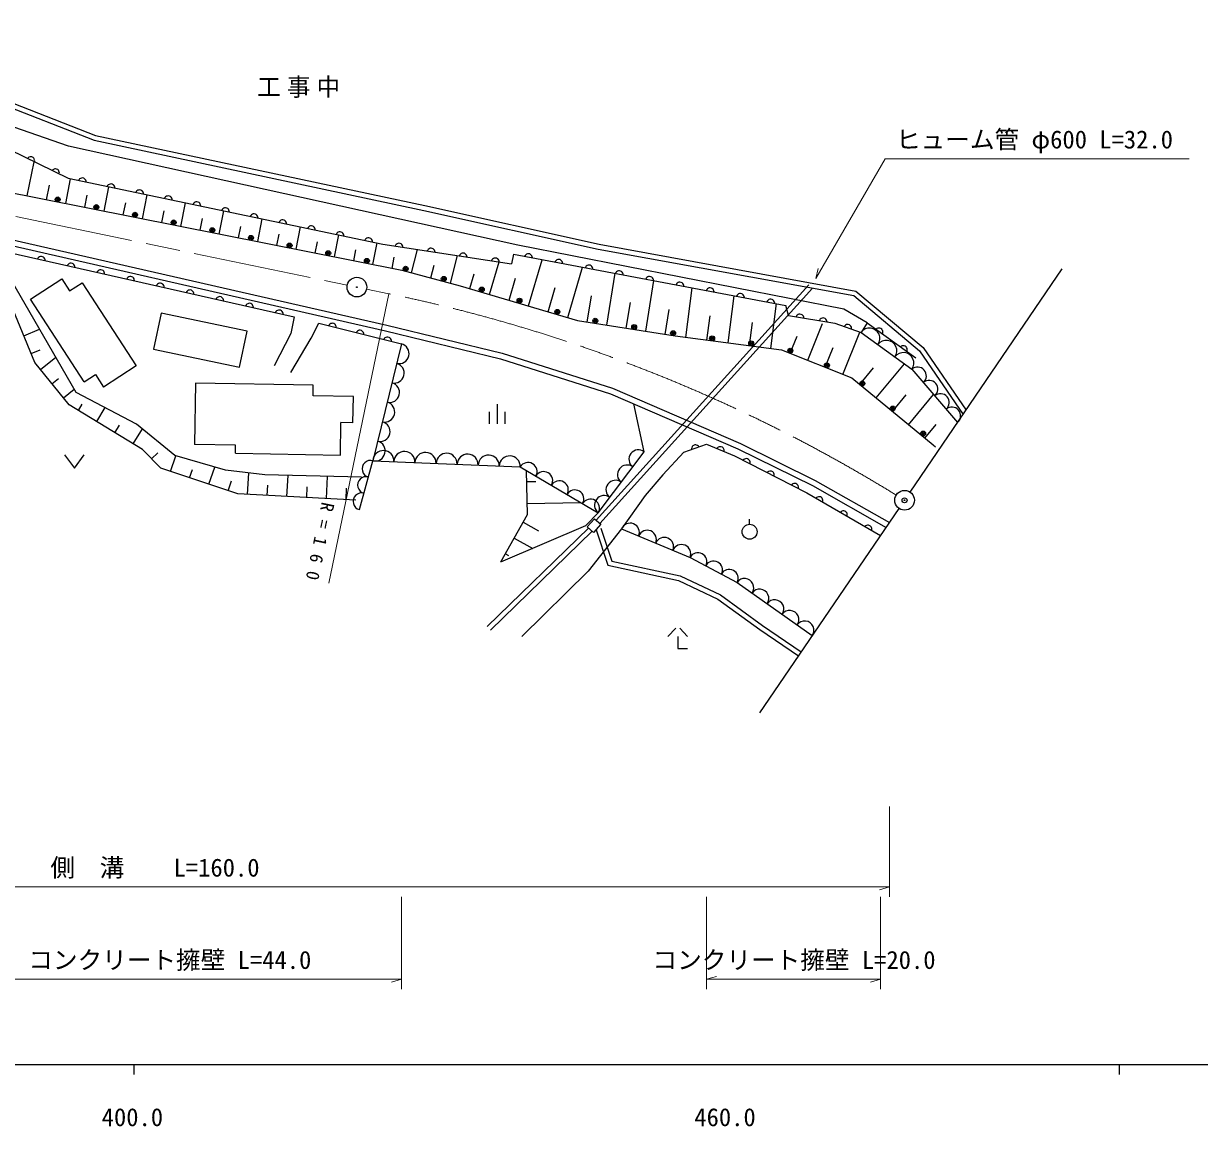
# Model space of a CAD drawing. Units: millimetres, scale not verified. Extents: x 40000 to 680000, y 20000 to 380000.
# Drawn here: x 456792 to 576160, y 198715 to 310712 of the extents above; entities that cross this region are included whole.
import ezdxf
from ezdxf.enums import TextEntityAlignment as Align

# ---------------------------------------------------------------- set-up
doc = ezdxf.new("R2010")
doc.units = ezdxf.units.MM
doc.header["$LTSCALE"] = 1000
doc.header["$PDMODE"] = 32
doc.header["$PDSIZE"] = 500
doc.linetypes.add('CHAIN', pattern=[18.5, 12, -1.5, 3.5, -1.5])
for name, color, linetype, lineweight in [('M-BGD', 7, 'Continuous', 25), ('M-BMK', 2, 'CHAIN', 13), ('M-BMK-SRVR', 3, 'Continuous', 25), ('M-STR-HTXT', 7, 'Continuous', 13), ('M-TTL-BAND', 7, 'Continuous', 25)]:
    doc.layers.add(name, color=color, linetype=linetype, lineweight=lineweight)
doc.layers.add('M-OTRS', color=6, linetype='Continuous')
doc.styles.add('ＭＳ ゴシック', font='')
doc.styles.get('ＭＳ ゴシック').set_extended_font_data('MS Gothic')

msp = doc.modelspace()

# ---------------------------------------------------------------- linework, layer by layer
at = {"layer": 'M-BGD'}
for p, q in [((457177, 293209), (457866, 296680)), ((461074, 292435), (461572, 294938)), ((454253, 293790), (495179, 285656)), ((459126, 292822), (459419, 294299)), ((464972, 291660), (465462, 294125)), ((463023, 292047), (463270, 293289)), ((466921, 291272), (467164, 292496)), ((468870, 290885), (469352, 293312)), ((472767, 290110), (473242, 292499)), ((470819, 290498), (471058, 291702)), ((476665, 289336), (477132, 291687)), ((474716, 289723), (474952, 290908)), ((478614, 288948), (478846, 290114)), ((480563, 288561), (481023, 290874)), ((448032, 289097), (484263, 280939)), ((482512, 288173), (482740, 289320)), ((484461, 287786), (484913, 290061)), ((488358, 287011), (488803, 289248)), ((486409, 287399), (486634, 288527)), ((490307, 286624), (490527, 287733)), ((492256, 286237), (492693, 288435)), ((496167, 285395), (496795, 287771)), ((494205, 285849), (494429, 286975)), ((500120, 284351), (500857, 287145)), ((504086, 283208), (505061, 286498)), ((506515, 287281), (506318, 286304)), ((506515, 287281), (534183, 282094)), ((508058, 282032), (509450, 286731)), ((495179, 285656), (501108, 284091)), ((498143, 284873), (498485, 286166)), ((502101, 283796), (502548, 285306)), ((512030, 280855), (513543, 285964)), ((515994, 280087), (516832, 285347)), ((460669, 284781), (461466, 283557)), ((461466, 283557), (462751, 284394)), ((506072, 282620), (506738, 284867)), ((514906, 260290), (536491, 284173)), ((519955, 279456), (520776, 284608)), ((501108, 284091), (513022, 280561)), ((510044, 281443), (510770, 283895)), ((514013, 280403), (514436, 283060)), ((515276, 259955), (536862, 283838)), ((524006, 278843), (524656, 283880)), ((528324, 278286), (528942, 283077)), ((517974, 279772), (518389, 282375)), ((532642, 277728), (533229, 282273)), ((534440, 281054), (534183, 282094)), ((513022, 280561), (522926, 278983)), ((521936, 279141), (522342, 281689)), ((526165, 278565), (526482, 281021)), ((456823, 279009), (458430, 279668)), ((486756, 280278), (495147, 278181)), ((530483, 278007), (530784, 280341)), ((536397, 276517), (537894, 280256)), ((539965, 275089), (541684, 279381)), ((542424, 280326), (541802, 279353)), ((541802, 279353), (546966, 275611)), ((542424, 280326), (547364, 276756)), ((495147, 278181), (492255, 266323)), ((522926, 278983), (533721, 277589)), ((534613, 277232), (535307, 278963)), ((457564, 277202), (458491, 277581)), ((533721, 277589), (540857, 274731)), ((538181, 275803), (538985, 277811)), ((458517, 275579), (460069, 276835)), ((543335, 272688), (546201, 276166)), ((459681, 274141), (460344, 274678)), ((462953, 274313), (464104, 275062)), ((464104, 275062), (464926, 273800)), ((540857, 274731), (549119, 267922)), ((541683, 274050), (543073, 275737)), ((546966, 275611), (551606, 270203)), ((460845, 272703), (461944, 273593)), ((486178, 272916), (486196, 273984)), ((490280, 272849), (486178, 272916)), ((490236, 270181), (490280, 272849)), ((544988, 271326), (546373, 273007)), ((546640, 269965), (549174, 273038)), ((462357, 271419), (462751, 272067)), ((464218, 270288), (465080, 271707)), ((504063, 271274), (504063, 270074)), ((504863, 272074), (504863, 270074)), ((505663, 271274), (505663, 270074)), ((519805, 267237), (518739, 272089)), ((466078, 269158), (466546, 269928)), ((488956, 266897), (489011, 270202)), ((490236, 270181), (489011, 270202)), ((548293, 268603), (549441, 269996)), ((467938, 268027), (468865, 269552)), ((478325, 267911), (474146, 267980)), ((478311, 267073), (478325, 267911)), ((549119, 267922), (549350, 267731)), ((469798, 266510), (470431, 267128)), ((471703, 265230), (472239, 266830)), ((478311, 267073), (488956, 266897)), ((490881, 261355), (492255, 266323)), ((492255, 266323), (507211, 265689)), ((515133, 261033), (519805, 267237)), ((473656, 264576), (473937, 265415)), ((475610, 263922), (476198, 265679)), ((479539, 262889), (479653, 265083)), ((507211, 265689), (515133, 261033)), ((477563, 263268), (477895, 264259)), ((481537, 262784), (481592, 263833)), ((483536, 262680), (483648, 264829)), ((487533, 262471), (487651, 264726)), ((507881, 264195), (508782, 264215)), ((485534, 262575), (485592, 263676)), ((489532, 262366), (489592, 263520)), ((507928, 261975), (513334, 262089)), ((530497, 259864), (530497, 260384)), ((503839, 249470), (514160, 259519)), ((504188, 249112), (514509, 259161)), ((507503, 260064), (509061, 259190)), ((517492, 259397), (524450, 256504)), ((506605, 258463), (508475, 257414)), ((505707, 256862), (506018, 256687)), ((524450, 256504), (529216, 253964)), ((529216, 253964), (536861, 248558)), ((523003, 249300), (522203, 248460)), ((523403, 249300), (524203, 248460))]:
    msp.add_line(p, q, dxfattribs=at)
for points in [[(430520, 314131), (433849, 310165), (435541, 306944), (449690, 303997), (453872, 302791), (463959, 298867), (497438, 291737), (515109, 287814), (541072, 283083), (547728, 277470), (552162, 271018)], [(430903, 314453), (434267, 310445), (435873, 307385), (449811, 304483), (454033, 303265), (464103, 299347), (497544, 292226), (515208, 288304), (541293, 283551), (548102, 277809), (552464, 271461)], [(432554, 310445), (434896, 305829), (446284, 302350), (461314, 294992), (493279, 288313), (506318, 286304)], [(542424, 280326), (540056, 281700), (506967, 288214), (461369, 298255), (447981, 302904), (441740, 304891), (435426, 306627), (433311, 309595)], [(407669, 296616), (411526, 297210), (415302, 297133), (419084, 296599), (425095, 295142), (431977, 293377), (446482, 290846), (493670, 280097), (505368, 277228), (516589, 273673), (529566, 268058), (537143, 264317), (544688, 260047)], [(407761, 296023), (411566, 296610), (415253, 296534), (418971, 296009), (424946, 294561), (431851, 292790), (446364, 290258), (493532, 279514), (505206, 276650), (516379, 273110), (529314, 267513), (536862, 263787), (544349, 259550)], [(457916, 296656), (457929, 296756), (457921, 296849), (457885, 296956), (457834, 297034), (457762, 297105), (457647, 297161), (457547, 297175), (457454, 297167), (457347, 297130), (457268, 297079), (457197, 297007)], [(460421, 295429), (460434, 295529), (460426, 295622), (460390, 295729), (460339, 295808), (460267, 295879), (460152, 295935), (460052, 295948), (459959, 295941), (459852, 295904), (459773, 295853), (459702, 295781)], [(463159, 294606), (463147, 294707), (463116, 294795), (463054, 294890), (462986, 294953), (462899, 295004), (462773, 295030), (462673, 295019), (462585, 294988), (462490, 294926), (462427, 294858), (462376, 294770)], [(466065, 293999), (466053, 294100), (466022, 294188), (465960, 294283), (465892, 294346), (465804, 294397), (465679, 294423), (465579, 294411), (465490, 294381), (465396, 294319), (465332, 294250), (465282, 294163)], [(468971, 293392), (468959, 293493), (468928, 293581), (468866, 293675), (468798, 293739), (468710, 293790), (468585, 293816), (468485, 293804), (468396, 293774), (468302, 293712), (468238, 293643), (468187, 293556)], [(471876, 292785), (471865, 292885), (471834, 292973), (471772, 293068), (471704, 293131), (471616, 293182), (471491, 293209), (471390, 293197), (471302, 293166), (471208, 293104), (471144, 293036), (471093, 292948)], [(474782, 292178), (474771, 292278), (474740, 292366), (474678, 292461), (474610, 292524), (474522, 292575), (474397, 292601), (474296, 292590), (474208, 292559), (474114, 292497), (474050, 292429), (473999, 292341)], [(477688, 291570), (477677, 291671), (477646, 291759), (477584, 291854), (477515, 291917), (477428, 291968), (477303, 291994), (477202, 291983), (477114, 291952), (477019, 291890), (476956, 291821), (476905, 291734)], [(480594, 290963), (480582, 291064), (480552, 291152), (480490, 291246), (480421, 291310), (480334, 291361), (480209, 291387), (480108, 291375), (480020, 291345), (479925, 291283), (479862, 291214), (479811, 291127)], [(483500, 290356), (483488, 290456), (483458, 290545), (483396, 290639), (483327, 290703), (483240, 290754), (483115, 290780), (483014, 290768), (482926, 290737), (482831, 290676), (482768, 290607), (482717, 290520)], [(486406, 289749), (486394, 289849), (486364, 289937), (486302, 290032), (486233, 290095), (486146, 290146), (486021, 290173), (485920, 290161), (485832, 290130), (485737, 290068), (485674, 290000), (485623, 289912)], [(489312, 289142), (489300, 289242), (489270, 289330), (489208, 289425), (489139, 289488), (489052, 289539), (488926, 289565), (488826, 289554), (488738, 289523), (488643, 289461), (488580, 289393), (488529, 289305)], [(492218, 288534), (492206, 288635), (492175, 288723), (492114, 288818), (492045, 288881), (491958, 288932), (491832, 288958), (491732, 288946), (491644, 288916), (491549, 288854), (491486, 288785), (491435, 288698)], [(495304, 288001), (495287, 288100), (495252, 288187), (495185, 288278), (495114, 288338), (495024, 288384), (494897, 288403), (494797, 288386), (494711, 288351), (494620, 288284), (494560, 288212), (494514, 288122)], [(498564, 287498), (498547, 287598), (498512, 287685), (498445, 287776), (498373, 287835), (498283, 287882), (498157, 287901), (498057, 287884), (497971, 287849), (497879, 287782), (497820, 287710), (497774, 287620)], [(458990, 286630), (458980, 286731), (458950, 286819), (458890, 286915), (458822, 286979), (458736, 287032), (458611, 287060), (458510, 287050), (458422, 287020), (458326, 286960), (458262, 286892), (458209, 286806)], [(501824, 286996), (501807, 287096), (501772, 287182), (501705, 287274), (501633, 287333), (501543, 287379), (501417, 287399), (501317, 287382), (501230, 287347), (501139, 287280), (501080, 287208), (501033, 287118)], [(505084, 286494), (505067, 286594), (505032, 286680), (504965, 286771), (504893, 286831), (504803, 286877), (504676, 286897), (504577, 286880), (504490, 286845), (504399, 286778), (504339, 286706), (504293, 286616)], [(508445, 286919), (508432, 287020), (508399, 287107), (508335, 287200), (508266, 287262), (508177, 287312), (508051, 287335), (507951, 287321), (507864, 287289), (507770, 287225), (507708, 287155), (507659, 287067)], [(511520, 286343), (511506, 286443), (511473, 286531), (511410, 286624), (511340, 286686), (511251, 286735), (511126, 286759), (511025, 286745), (510938, 286713), (510844, 286649), (510782, 286579), (510733, 286490)], [(491096, 264637), (481299, 264890), (477296, 265359), (472147, 266857), (468264, 270046), (462152, 273234), (455067, 285482)], [(462009, 285950), (461999, 286051), (461970, 286139), (461909, 286235), (461842, 286299), (461755, 286352), (461630, 286380), (461530, 286370), (461441, 286340), (461345, 286280), (461281, 286212), (461229, 286126)], [(465028, 285270), (465018, 285371), (464989, 285460), (464929, 285555), (464861, 285620), (464774, 285672), (464650, 285700), (464549, 285690), (464460, 285661), (464365, 285600), (464300, 285533), (464248, 285446)], [(514594, 285767), (514580, 285867), (514548, 285954), (514484, 286048), (514414, 286110), (514326, 286159), (514200, 286182), (514100, 286169), (514012, 286136), (513919, 286072), (513857, 286003), (513808, 285914)], [(517668, 285190), (517654, 285291), (517622, 285378), (517558, 285471), (517488, 285533), (517400, 285582), (517274, 285606), (517174, 285592), (517086, 285560), (516993, 285496), (516931, 285426), (516882, 285338)], [(462953, 274313), (457487, 282709), (460669, 284781)], [(462751, 284394), (468242, 275959), (464926, 273800)], [(468048, 284591), (468038, 284691), (468008, 284780), (467948, 284875), (467880, 284940), (467794, 284992), (467669, 285020), (467568, 285010), (467480, 284981), (467384, 284920), (467320, 284853), (467267, 284766)], [(471067, 283911), (471057, 284011), (471028, 284100), (470967, 284196), (470900, 284260), (470813, 284312), (470688, 284340), (470587, 284330), (470499, 284301), (470403, 284241), (470339, 284173), (470286, 284086)], [(520742, 284614), (520729, 284714), (520696, 284802), (520632, 284895), (520563, 284957), (520474, 285006), (520348, 285030), (520248, 285016), (520161, 284983), (520067, 284920), (520005, 284850), (519956, 284761)], [(523817, 284038), (523803, 284138), (523770, 284225), (523707, 284319), (523637, 284381), (523548, 284430), (523423, 284453), (523322, 284440), (523235, 284407), (523141, 284343), (523079, 284273), (523030, 284185)], [(490531, 262314), (478539, 262941), (470727, 265557), (468869, 267462), (461427, 271984), (457935, 276298), (454971, 283529)], [(474086, 283231), (474076, 283332), (474047, 283420), (473986, 283516), (473919, 283580), (473832, 283633), (473707, 283661), (473607, 283651), (473518, 283621), (473422, 283561), (473358, 283493), (473306, 283407)], [(477106, 282551), (477095, 282652), (477066, 282740), (477006, 282836), (476938, 282900), (476852, 282953), (476727, 282981), (476626, 282971), (476537, 282941), (476442, 282881), (476377, 282813), (476325, 282727)], [(526891, 283461), (526877, 283561), (526845, 283649), (526781, 283742), (526711, 283804), (526623, 283853), (526497, 283877), (526397, 283863), (526309, 283831), (526216, 283767), (526154, 283697), (526105, 283609)], [(529965, 282885), (529951, 282985), (529919, 283073), (529855, 283166), (529785, 283228), (529697, 283277), (529571, 283301), (529471, 283287), (529383, 283254), (529290, 283190), (529228, 283121), (529179, 283032)], [(480125, 281871), (480115, 281972), (480085, 282061), (480025, 282156), (479957, 282221), (479871, 282273), (479746, 282301), (479645, 282291), (479557, 282262), (479461, 282201), (479397, 282134), (479344, 282047)], [(533039, 282308), (533026, 282409), (532993, 282496), (532929, 282590), (532860, 282651), (532771, 282701), (532645, 282724), (532545, 282710), (532458, 282678), (532364, 282614), (532302, 282544), (532253, 282456)], [(484263, 280939), (483910, 279245), (482233, 275951)], [(483144, 281192), (483134, 281292), (483105, 281381), (483044, 281476), (482977, 281541), (482890, 281593), (482765, 281621), (482665, 281611), (482576, 281582), (482480, 281521), (482416, 281454), (482364, 281367)], [(534440, 281054), (539129, 280281), (541802, 279353)], [(536007, 280796), (535991, 280896), (535957, 280983), (535891, 281075), (535820, 281135), (535730, 281182), (535604, 281203), (535504, 281187), (535417, 281153), (535325, 281087), (535265, 281016), (535218, 280926)], [(538352, 280410), (538336, 280509), (538301, 280596), (538235, 280688), (538164, 280749), (538075, 280796), (537949, 280817), (537849, 280801), (537762, 280766), (537670, 280700), (537610, 280629), (537562, 280540)], [(483933, 275264), (485974, 278771), (486756, 280278)], [(488543, 279832), (488535, 279932), (488508, 280022), (488450, 280119), (488384, 280185), (488298, 280239), (488174, 280270), (488073, 280262), (487984, 280235), (487887, 280177), (487821, 280111), (487767, 280026)], [(491340, 279133), (491332, 279233), (491305, 279323), (491247, 279420), (491181, 279486), (491095, 279540), (490971, 279571), (490870, 279563), (490781, 279536), (490684, 279478), (490618, 279412), (490564, 279327)], [(540843, 279686), (540845, 279787), (540826, 279879), (540776, 279981), (540716, 280052), (540636, 280114), (540515, 280156), (540414, 280157), (540323, 280138), (540221, 280089), (540149, 280029), (540088, 279949)], [(543984, 279199), (544014, 279296), (544022, 279389), (544004, 279500), (543967, 279586), (543908, 279668), (543804, 279743), (543708, 279773), (543615, 279781), (543503, 279763), (543417, 279727), (543335, 279668)], [(494137, 278433), (494129, 278534), (494102, 278624), (494044, 278721), (493978, 278787), (493892, 278841), (493768, 278872), (493667, 278864), (493578, 278837), (493481, 278779), (493415, 278713), (493361, 278627)], [(546453, 277414), (546484, 277511), (546492, 277604), (546474, 277716), (546437, 277801), (546378, 277884), (546274, 277959), (546178, 277989), (546085, 277997), (545973, 277979), (545887, 277942), (545805, 277883)], [(486196, 273984), (474248, 274181), (474146, 267980)], [(523828, 267177), (526129, 267992), (528948, 266811), (536318, 263041), (543776, 258708)], [(525356, 267718), (525293, 267798), (525221, 267857), (525119, 267906), (525028, 267924), (524927, 267922), (524806, 267880), (524726, 267818), (524667, 267746), (524618, 267643), (524600, 267552), (524602, 267451)], [(527908, 267247), (527915, 267348), (527902, 267440), (527859, 267545), (527804, 267620), (527728, 267687), (527610, 267736), (527509, 267744), (527416, 267731), (527312, 267688), (527237, 267632), (527170, 267556)], [(460965, 266920), (461965, 265560), (462965, 266920)], [(523828, 267177), (521674, 264897), (519884, 262794), (517492, 259397), (514091, 255118), (507390, 248464)], [(530533, 266001), (530548, 266101), (530542, 266194), (530507, 266302), (530458, 266381), (530387, 266453), (530273, 266511), (530173, 266527), (530080, 266520), (529972, 266485), (529893, 266436), (529821, 266365)], [(505258, 256061), (507952, 260865), (507858, 265306)], [(532989, 264744), (533004, 264844), (532998, 264937), (532963, 265045), (532914, 265124), (532843, 265196), (532729, 265255), (532629, 265270), (532536, 265264), (532428, 265229), (532349, 265179), (532277, 265109)], [(535446, 263488), (535461, 263588), (535455, 263681), (535420, 263788), (535370, 263868), (535300, 263940), (535186, 263998), (535086, 264013), (534993, 264007), (534885, 263972), (534806, 263923), (534733, 263852)], [(537907, 262118), (537927, 262217), (537926, 262311), (537897, 262420), (537852, 262502), (537785, 262578), (537674, 262642), (537575, 262662), (537482, 262661), (537373, 262632), (537291, 262587), (537215, 262520)], [(505258, 256061), (513885, 259747), (515133, 261033)], [(540393, 260674), (540413, 260773), (540412, 260866), (540383, 260976), (540338, 261057), (540271, 261133), (540160, 261197), (540061, 261218), (539968, 261217), (539858, 261188), (539777, 261143), (539701, 261076)], [(514905, 259312), (516113, 255702), (523279, 254143), (527284, 252265), (531516, 249171), (535451, 246489)], [(515379, 259471), (516497, 256130), (523440, 254620), (527540, 252697), (531804, 249579), (535733, 246902)], [(542879, 259229), (542899, 259328), (542898, 259422), (542869, 259531), (542824, 259613), (542757, 259689), (542646, 259753), (542547, 259773), (542454, 259772), (542344, 259743), (542263, 259698), (542187, 259631)], [(523203, 248460), (523203, 247260), (524203, 247260)]]:
    msp.add_lwpolyline(points, dxfattribs=at)
for points in [[(479492, 279456), (470760, 281296), (469992, 277650), (478724, 275810)], [(515385, 259860), (514658, 259031), (514015, 259594), (514741, 260424)]]:
    msp.add_lwpolyline(points, close=True, dxfattribs=at)
for centre, radius in [((460261, 292851), 250), ((460261, 292851), 150), ((460261, 292851), 50), ((464184, 292071), 250), ((464184, 292071), 150), ((464184, 292071), 50), ((468107, 291292), 250), ((468107, 291292), 150), ((468107, 291292), 50), ((472030, 290512), 250), ((472030, 290512), 150), ((472030, 290512), 50), ((475954, 289732), 250), ((475954, 289732), 150), ((475954, 289732), 50), ((479877, 288952), 250), ((479877, 288952), 150), ((479877, 288952), 50), ((483800, 288172), 250), ((483800, 288172), 150), ((483800, 288172), 50), ((487723, 287392), 250), ((487723, 287392), 150), ((487723, 287392), 50), ((491647, 286613), 250), ((491647, 286613), 150), ((491647, 286613), 50), ((495580, 285808), 250), ((495580, 285808), 150), ((495580, 285808), 50), ((499448, 284787), 250), ((499448, 284787), 150), ((499448, 284787), 50), ((503304, 283701), 250), ((503304, 283701), 150), ((503304, 283701), 50), ((507140, 282564), 250), ((507140, 282564), 150), ((507140, 282564), 50), ((510975, 281428), 250), ((510975, 281428), 150), ((510975, 281428), 50), ((514830, 280526), 250), ((514830, 280526), 150), ((514830, 280526), 50), ((518780, 279897), 250), ((518780, 279897), 150), ((518780, 279897), 50), ((522730, 279267), 250), ((522730, 279267), 150), ((522730, 279267), 50), ((526689, 278749), 250), ((526689, 278749), 150), ((526689, 278749), 50), ((530656, 278237), 250), ((530656, 278237), 150), ((530656, 278237), 50), ((534628, 277495), 250), ((534628, 277495), 150), ((534628, 277495), 50), ((538342, 276008), 250), ((538342, 276008), 150), ((538342, 276008), 50), ((541935, 274167), 250), ((541935, 274167), 150), ((541935, 274167), 50), ((545021, 271623), 250), ((545021, 271623), 150), ((545021, 271623), 50), ((548108, 269079), 250), ((548108, 269079), 150), ((548108, 269079), 50), ((530497, 259104), 760)]:
    msp.add_circle(centre, radius, dxfattribs=at)
for centre, radius, start, end in [((542662, 278730), 1063, 324.07406, 144.07406), ((494906, 277193), 1017, 256.29091, 76.29091), ((544384, 277482), 1063, 324.07406, 144.07406), ((546106, 276235), 1063, 324.07406, 144.07406), ((494424, 275216), 1017, 256.29091, 76.29091), ((547546, 274935), 891, 310.6256, 130.6256), ((493942, 273240), 1017, 256.29091, 76.29091), ((548706, 273583), 891, 310.6256, 130.6256), ((493460, 271264), 1017, 256.29091, 76.29091), ((549866, 272231), 891, 310.6256, 130.6256), ((551026, 270879), 891, 310.6256, 130.6256), ((492978, 269287), 1017, 256.29091, 76.29091), ((492496, 267311), 1017, 256.29091, 76.29091), ((519221, 266461), 971, 53.01556, 233.01556), ((492026, 265495), 859, 74.54441, 254.54441), ((493323, 266278), 1069, 357.57339, 177.57339), ((495460, 266187), 1069, 357.57339, 177.57339), ((497596, 266097), 1069, 357.57339, 177.57339), ((499733, 266006), 1069, 357.57339, 177.57339), ((501869, 265915), 1069, 357.57339, 177.57339), ((504006, 265825), 1069, 357.57339, 177.57339), ((506143, 265734), 1069, 357.57339, 177.57339), ((508003, 265223), 919, 329.55359, 149.55359), ((509588, 264292), 919, 329.55359, 149.55359), ((518053, 264910), 971, 53.01556, 233.01556), ((491568, 263839), 859, 74.54441, 254.54441), ((511172, 263361), 919, 329.55359, 149.55359), ((516885, 263359), 971, 53.01556, 233.01556), ((491110, 262183), 859, 74.54441, 254.54441), ((512756, 262430), 919, 329.55359, 149.55359), ((515717, 261808), 971, 53.01556, 233.01556), ((514341, 261498), 919, 329.55359, 149.55359), ((518361, 259035), 942, 337.42671, 157.42671), ((520101, 258312), 942, 337.42671, 157.42671), ((521840, 257589), 942, 337.42671, 157.42671), ((523580, 256866), 942, 337.42671, 157.42671), ((525244, 256081), 900, 331.94886, 151.94886), ((526833, 255234), 900, 331.94886, 151.94886), ((528422, 254388), 900, 331.94886, 151.94886), ((529981, 253424), 936, 324.73095, 144.73095), ((531510, 252342), 936, 324.73095, 144.73095), ((533039, 251261), 936, 324.73095, 144.73095), ((534567, 250180), 936, 324.73095, 144.73095), ((536096, 249099), 936, 324.73095, 144.73095)]:
    msp.add_arc(centre, radius, start, end, dxfattribs=at)
at = {"layer": 'M-BMK'}
for p, q in [((419775, 298599), (489655, 284148)), ((491613, 283743), (493875, 283276))]:
    msp.add_line(p, q, dxfattribs=at)
msp.add_arc((461474, 126591), 160000, 58.37671, 78.31665, dxfattribs=at)
at = {"layer": 'M-BMK-SRVR'}
for p, q in [((546787, 263128), (562224, 285787)), ((531519, 240717), (545661, 261475))]:
    msp.add_line(p, q, dxfattribs=at)
for centre, radius in [((490634, 283946), 1000), ((490634, 283946), 40), ((546224, 262302), 1000), ((546224, 262302), 40)]:
    msp.add_circle(centre, radius, dxfattribs=at)
at = {"layer": 'M-OTRS'}
msp.add_point((546224, 262302), dxfattribs=at)
at = {"layer": 'M-STR-HTXT'}
for p, q in [((537206, 284817), (537464, 285823)), ((487800, 253897), (493875, 283276)), ((544688, 222036), (544688, 231218)), ((395482, 223037), (544688, 223036)), ((495147, 212663), (495147, 222037)), ((526129, 222036), (526129, 212663)), ((544688, 223036), (543688, 222756)), ((543775, 212663), (543776, 222036)), ((526129, 213663), (527129, 213943)), ((448032, 213663), (495147, 213663)), ((495147, 213663), (494147, 213383)), ((526129, 213663), (543775, 213663)), ((543775, 213663), (542775, 213383))]:
    msp.add_line(p, q, dxfattribs=at)
msp.add_lwpolyline([(537206, 284817), (544244, 296973), (575098, 296973)], dxfattribs=at)
at = {"layer": 'M-TTL-BAND'}
for p, q in [((40000, 205000), (579000, 205000)), ((468000, 205000), (468000, 204000)), ((568000, 205000), (568000, 204000))]:
    msp.add_line(p, q, dxfattribs=at)

# ---------------------------------------------------------------- texts
at = {"layer": 'M-BGD', "insert": (480518, 303156), "char_height": 1833, "attachment_point": 7, "style": 'ＭＳ ゴシック'}
msp.add_mtext('\\T1.27;\\W0.95;工事中', dxfattribs=at)
at = {"layer": 'M-STR-HTXT', "style": 'ＭＳ ゴシック'}
for s, p in [('ヒューム管 φ600 L=32.0', (545358, 297473)), ('側\u3000溝\u3000\u3000L=160.0', (459522, 223537)), ('コンクリート擁壁 L=44.0', (457277, 214163)), ('コンクリート擁壁 L=20.0', (520640, 214163))]:
    msp.add_text(s, height=1833, dxfattribs=at).set_placement(p, align=Align.BOTTOM_LEFT)
at = {"layer": 'M-STR-HTXT', "insert": (487055, 262195), "char_height": 1320, "attachment_point": 7, "rotation": 258.2, "style": 'ＭＳ ゴシック'}
msp.add_mtext('\\T1.98;R=160', dxfattribs=at)
at = {"layer": 'M-TTL-BAND', "style": 'ＭＳ ゴシック'}
for s, p in [('400.0', (467844, 198195)), ('460.0', (528000, 198195))]:
    msp.add_text(s, height=1833, dxfattribs=at).set_placement(p, align=Align.BOTTOM_CENTER)

doc.saveas('drawing.dxf')
